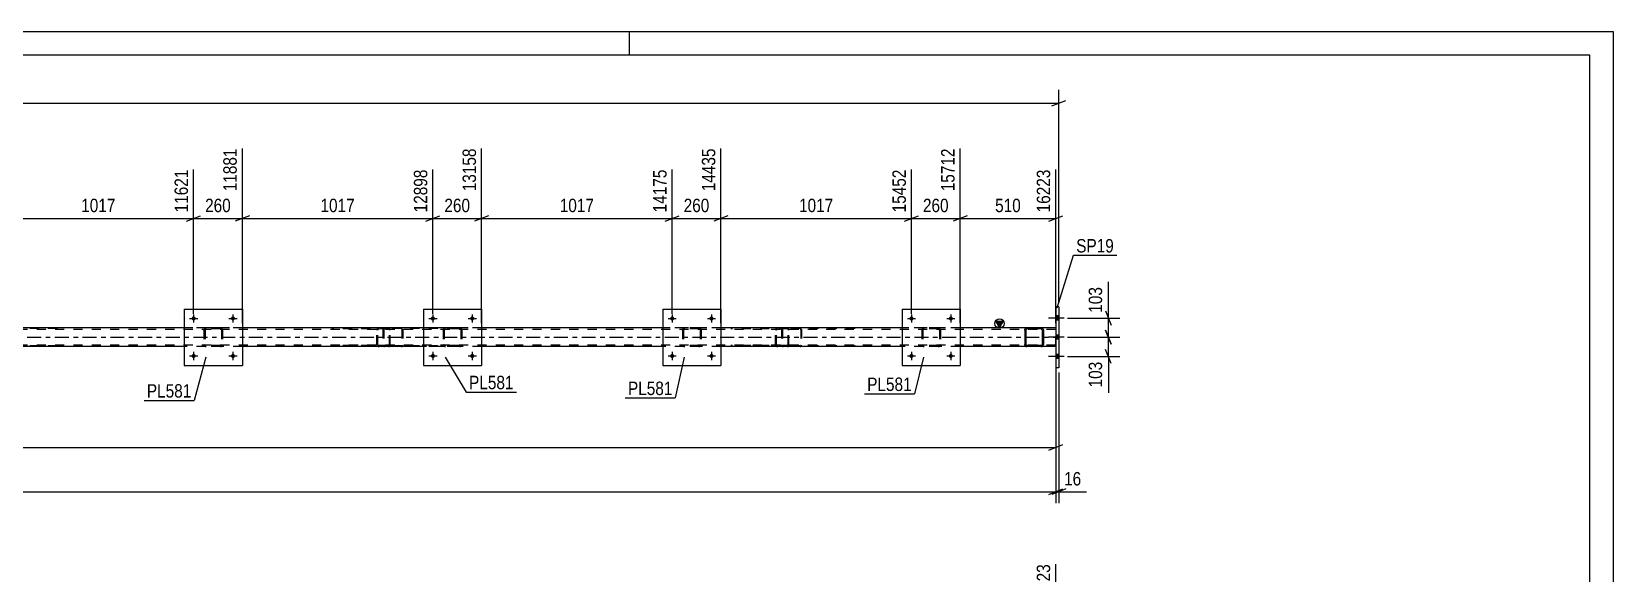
# Model space of a CAD drawing. Header units: millimetres. Extents: x -89 to 752, y -423 to 171.
# Drawn here: x 414.1 to 751.7, y 55.3 to 170.8 of the extents above; entities that cross this region are included whole.
import ezdxf

# ---------------------------------------------------------------- set-up
doc = ezdxf.new("R2010")
doc.units = ezdxf.units.MM
doc.linetypes.add('DXK_LINE_DOT2', pattern=[3.9198, 1.9599, -1.9599])
doc.linetypes.add('DXK_LINE_DOT3', pattern=[5.9187, 2.979, -0.9799, 0.9799, -0.9799])
doc.styles.add('Arial Narrow', font='ARIALN.TTF', dxfattribs={"height": 0.2})

# ---------------------------------------------------------------- blocks, each defined once
blk = doc.blocks.new('Unknown-814409316-1133')
at = {"color": 5, "linetype": 'Continuous'}
for p, q in [((751.73, 170.84), (-89.27, 170.84)), ((541.73, 165.84), (541.73, 170.84)), ((751.73, -423.16), (751.73, 170.84)), ((746.73, 165.84), (-84.27, 165.84)), ((746.73, -418.16), (746.73, 165.84))]:
    blk.add_line(p, q, dxfattribs=at)
blk = doc.blocks.new('Bolt-814409316-2446 - 2380')
at = {"linetype": 'Continuous'}
for points in [[(633.34, 109.32), (633.34, 110.2), (632.7, 110.2), (632.7, 109.32)], [(633.34, 109.32), (633.34, 110.2), (632.7, 110.2), (632.7, 109.32)], [(633.34, 109.32), (633.34, 110.2), (632.7, 110.2), (632.7, 109.32)], [(633.34, 105.22), (633.34, 106.1), (632.7, 106.1), (632.7, 105.22)], [(633.34, 105.22), (633.34, 106.1), (632.7, 106.1), (632.7, 105.22)], [(633.34, 101.12), (633.34, 102), (632.7, 102), (632.7, 101.12)], [(633.34, 101.12), (633.34, 102), (632.7, 102), (632.7, 101.12)], [(633.34, 101.12), (633.34, 102), (632.7, 102), (632.7, 101.12)]]:
    blk.add_hatch(color=1, dxfattribs=at).paths.add_polyline_path(points)
at = {"color": 1, "linetype": 'Continuous'}
for p, q in [((634.5, 109.76), (631.18, 109.76)), ((634.5, 109.76), (631.18, 109.76)), ((634.5, 109.76), (631.18, 109.76)), ((633.34, 110.2), (632.7, 110.2)), ((633.34, 110.2), (632.7, 110.2)), ((633.34, 110.2), (632.7, 110.2)), ((633.34, 109.32), (632.7, 109.32)), ((633.34, 109.32), (632.7, 109.32)), ((633.34, 109.32), (632.7, 109.32)), ((634.5, 105.66), (631.18, 105.66)), ((634.5, 105.66), (631.18, 105.66)), ((633.34, 106.1), (632.7, 106.1)), ((633.34, 106.1), (632.7, 106.1)), ((633.34, 105.22), (632.7, 105.22)), ((633.34, 105.22), (632.7, 105.22)), ((634.5, 101.56), (631.18, 101.56)), ((634.5, 101.56), (631.18, 101.56)), ((634.5, 101.56), (631.18, 101.56)), ((633.34, 102), (632.7, 102)), ((633.34, 102), (632.7, 102)), ((633.34, 102), (632.7, 102)), ((633.34, 101.12), (632.7, 101.12)), ((633.34, 101.12), (632.7, 101.12)), ((633.34, 101.12), (632.7, 101.12))]:
    blk.add_line(p, q, dxfattribs=at)
blk = doc.blocks.new('Bolt-814409316-2384 - 2380')
at = {"linetype": 'Continuous'}
for points in [[(602.33, 109.66, -1), (601.45, 109.66, -1)], [(610.73, 109.66, -1), (609.85, 109.66, -1)]]:
    blk.add_hatch(color=1, dxfattribs=at).paths.add_polyline_path(points)
at = {"color": 1, "linetype": 'Continuous'}
for p, q in [((601.01, 109.66), (602.77, 109.66)), ((601.89, 110.54), (601.89, 108.78)), ((609.41, 109.66), (611.17, 109.66)), ((610.29, 110.54), (610.29, 108.78))]:
    blk.add_line(p, q, dxfattribs=at)
blk = doc.blocks.new('Bolt-814409316-2385 - 2380')
at = {"linetype": 'Continuous'}
for points in [[(602.33, 101.66, -1), (601.45, 101.66, -1)], [(610.73, 101.66, -1), (609.85, 101.66, -1)]]:
    blk.add_hatch(color=1, dxfattribs=at).paths.add_polyline_path(points)
at = {"color": 1, "linetype": 'Continuous'}
for p, q in [((601.01, 101.66), (602.77, 101.66)), ((601.89, 102.54), (601.89, 100.78)), ((609.41, 101.66), (611.17, 101.66)), ((610.29, 102.54), (610.29, 100.78))]:
    blk.add_line(p, q, dxfattribs=at)
blk = doc.blocks.new('Bolt-814409316-2386 - 2380')
at = {"linetype": 'Continuous'}
for points in [[(551.25, 109.66, -1), (550.37, 109.66, -1)], [(559.65, 109.66, -1), (558.77, 109.66, -1)]]:
    blk.add_hatch(color=1, dxfattribs=at).paths.add_polyline_path(points)
at = {"color": 1, "linetype": 'Continuous'}
for p, q in [((549.93, 109.66), (551.69, 109.66)), ((550.81, 110.54), (550.81, 108.78)), ((558.33, 109.66), (560.09, 109.66)), ((559.21, 110.54), (559.21, 108.78))]:
    blk.add_line(p, q, dxfattribs=at)
blk = doc.blocks.new('Part-814409316-2518 - 2380')
at = {"color": 7, "linetype": 'DXK_LINE_DOT2'}
for p, q in [((574.21, 107.46), (574.18, 107.34)), ((574.18, 107.34), (574.18, 103.98)), ((574.35, 107.34), (574.36, 107.4)), ((574.35, 107.34), (574.35, 103.98)), ((574.36, 107.4), (574.4, 107.45)), ((574.52, 107.66), (574.39, 107.63)), ((574.4, 107.45), (574.43, 107.47)), ((574.43, 107.47), (574.45, 107.48)), ((574.45, 107.48), (574.52, 107.5)), ((589.85, 107.66), (574.52, 107.66)), ((589.85, 107.5), (574.52, 107.5)), ((578.23, 107.63), (578.1, 107.66)), ((578.1, 107.5), (578.16, 107.48)), ((578.16, 107.48), (578.22, 107.45)), ((578.22, 107.45), (578.25, 107.4)), ((578.25, 107.4), (578.27, 107.34)), ((578.27, 107.34), (578.27, 103.98)), ((578.44, 107.34), (578.41, 107.46)), ((578.44, 107.34), (578.44, 103.98)), ((574.18, 103.98), (574.21, 103.85)), ((574.36, 103.92), (574.35, 103.98)), ((574.4, 103.86), (574.36, 103.92)), ((574.39, 103.68), (574.52, 103.66)), ((574.45, 103.83), (574.4, 103.86)), ((574.52, 103.82), (574.45, 103.83)), ((589.85, 103.82), (574.52, 103.82)), ((589.85, 103.66), (574.52, 103.66)), ((578.1, 103.82), (578.16, 103.83)), ((578.1, 103.66), (578.23, 103.68)), ((578.16, 103.83), (578.19, 103.84)), ((578.19, 103.84), (578.22, 103.86)), ((578.25, 103.92), (578.22, 103.86)), ((578.27, 103.98), (578.25, 103.92)), ((578.41, 103.85), (578.44, 103.98))]:
    blk.add_line(p, q, dxfattribs=at)
for centre, start, end in [((574.51, 107.32), 110.7583, 155.68), ((578.11, 103.99), 290.7583, 335.68)]:
    blk.add_arc(centre, 0.331, start, end, dxfattribs=at)
blk = doc.blocks.new('Part-814409316-2473 - 2380')
at = {"color": 2, "linetype": 'Continuous'}
for p, q in [((497.73, 111.66), (497.73, 99.66)), ((497.73, 111.66), (510.13, 111.66)), ((510.13, 111.66), (510.13, 99.66)), ((497.73, 99.66), (510.13, 99.66))]:
    blk.add_line(p, q, dxfattribs=at)
blk = doc.blocks.new('Part-814409316-2479 - 2380')
at = {"color": 2, "linetype": 'Continuous'}
for p, q in [((446.65, 111.66), (446.65, 99.66)), ((446.65, 111.66), (459.05, 111.66)), ((459.05, 111.66), (459.05, 99.66)), ((446.65, 99.66), (459.05, 99.66))]:
    blk.add_line(p, q, dxfattribs=at)
blk = doc.blocks.new('Part-814409316-2555 - 2380')
at = {"color": 7, "linetype": 'DXK_LINE_DOT2'}
for p, q in [((489.07, 107.46), (489.05, 107.34)), ((489.05, 107.34), (489.05, 103.98)), ((489.22, 107.34), (489.23, 107.4)), ((489.22, 107.34), (489.22, 103.98)), ((489.23, 107.4), (489.27, 107.45)), ((489.39, 107.66), (489.26, 107.63)), ((489.27, 107.45), (489.3, 107.47)), ((489.3, 107.47), (489.32, 107.48)), ((489.32, 107.48), (489.39, 107.5)), ((504.71, 107.66), (489.39, 107.66)), ((504.71, 107.5), (489.39, 107.5)), ((493.09, 107.63), (492.96, 107.66)), ((492.96, 107.5), (493.03, 107.48)), ((493.03, 107.48), (493.08, 107.45)), ((493.08, 107.45), (493.12, 107.4)), ((493.12, 107.4), (493.13, 107.34)), ((493.13, 107.34), (493.13, 103.98)), ((493.3, 107.34), (493.28, 107.46)), ((493.3, 107.34), (493.3, 103.98)), ((489.05, 103.98), (489.07, 103.85)), ((489.23, 103.92), (489.22, 103.98)), ((489.27, 103.86), (489.23, 103.92)), ((489.26, 103.68), (489.39, 103.66)), ((489.32, 103.83), (489.27, 103.86)), ((489.39, 103.82), (489.32, 103.83)), ((504.71, 103.82), (489.39, 103.82)), ((504.71, 103.66), (489.39, 103.66)), ((492.96, 103.82), (493.03, 103.83)), ((492.96, 103.66), (493.09, 103.68)), ((493.03, 103.83), (493.05, 103.84)), ((493.05, 103.84), (493.08, 103.86)), ((493.12, 103.92), (493.08, 103.86)), ((493.13, 103.98), (493.12, 103.92)), ((493.28, 103.85), (493.3, 103.98))]:
    blk.add_line(p, q, dxfattribs=at)
for centre, start, end in [((489.37, 107.32), 110.7583, 155.68), ((492.97, 103.99), 290.7583, 335.68)]:
    blk.add_arc(centre, 0.331, start, end, dxfattribs=at)
blk = doc.blocks.new('Bolt-814409316-2434 - 2380')
at = {"linetype": 'Continuous'}
for points in [[(500.17, 109.66, -1), (499.29, 109.66, -1)], [(508.57, 109.66, -1), (507.69, 109.66, -1)]]:
    blk.add_hatch(color=1, dxfattribs=at).paths.add_polyline_path(points)
at = {"color": 1, "linetype": 'Continuous'}
for p, q in [((498.85, 109.66), (500.61, 109.66)), ((499.73, 110.54), (499.73, 108.78)), ((507.25, 109.66), (509.01, 109.66)), ((508.13, 110.54), (508.13, 108.78))]:
    blk.add_line(p, q, dxfattribs=at)
blk = doc.blocks.new('Bolt-814409316-2435 - 2380')
at = {"linetype": 'Continuous'}
for points in [[(500.17, 101.66, -1), (499.29, 101.66, -1)], [(508.57, 101.66, -1), (507.69, 101.66, -1)]]:
    blk.add_hatch(color=1, dxfattribs=at).paths.add_polyline_path(points)
at = {"color": 1, "linetype": 'Continuous'}
for p, q in [((498.85, 101.66), (500.61, 101.66)), ((499.73, 102.54), (499.73, 100.78)), ((507.25, 101.66), (509.01, 101.66)), ((508.13, 102.54), (508.13, 100.78))]:
    blk.add_line(p, q, dxfattribs=at)
blk = doc.blocks.new('Bolt-814409316-2436 - 2380')
at = {"linetype": 'Continuous'}
for points in [[(449.09, 109.66, -1), (448.21, 109.66, -1)], [(457.49, 109.66, -1), (456.61, 109.66, -1)]]:
    blk.add_hatch(color=1, dxfattribs=at).paths.add_polyline_path(points)
at = {"color": 1, "linetype": 'Continuous'}
for p, q in [((447.77, 109.66), (449.53, 109.66)), ((448.65, 110.54), (448.65, 108.78)), ((456.17, 109.66), (457.93, 109.66)), ((457.05, 110.54), (457.05, 108.78))]:
    blk.add_line(p, q, dxfattribs=at)
blk = doc.blocks.new('Bolt-814409316-2437 - 2380')
at = {"linetype": 'Continuous'}
for points in [[(449.09, 101.66, -1), (448.21, 101.66, -1)], [(457.49, 101.66, -1), (456.61, 101.66, -1)]]:
    blk.add_hatch(color=1, dxfattribs=at).paths.add_polyline_path(points)
at = {"color": 1, "linetype": 'Continuous'}
for p, q in [((447.77, 101.66), (449.53, 101.66)), ((448.65, 102.54), (448.65, 100.78)), ((456.17, 101.66), (457.93, 101.66)), ((457.05, 102.54), (457.05, 100.78))]:
    blk.add_line(p, q, dxfattribs=at)
blk = doc.blocks.new('Part-814409316-2461 - 2380')
at = {"color": 2, "linetype": 'Continuous'}
for p, q in [((548.81, 111.66), (548.81, 99.66)), ((548.81, 111.66), (561.21, 111.66)), ((561.21, 111.66), (561.21, 99.66)), ((548.81, 99.66), (561.21, 99.66))]:
    blk.add_line(p, q, dxfattribs=at)
blk = doc.blocks.new('Part-814409316-2468 - 2380')
at = {"color": 7, "linetype": 'DXK_LINE_DOT2'}
for p, q in [((553.01, 107.18), (553.04, 107.36)), ((553.04, 107.36), (553.01, 107.18)), ((553.01, 107.18), (553.01, 104.14)), ((553.25, 107.18), (553.26, 107.27)), ((553.25, 107.18), (553.25, 104.14)), ((553.26, 107.27), (553.32, 107.35)), ((553.3, 107.62), (553.49, 107.66)), ((553.49, 107.66), (553.3, 107.62)), ((553.32, 107.35), (553.39, 107.4)), ((553.39, 107.4), (553.49, 107.42)), ((556.53, 107.66), (553.49, 107.66)), ((556.53, 107.42), (553.49, 107.42)), ((556.53, 107.66), (556.71, 107.62)), ((556.71, 107.62), (556.53, 107.66)), ((556.53, 107.42), (556.62, 107.4)), ((556.62, 107.4), (556.7, 107.35)), ((556.7, 107.35), (556.75, 107.27)), ((556.75, 107.27), (556.77, 107.18)), ((556.77, 107.18), (556.77, 104.14)), ((556.97, 107.36), (557.01, 107.18)), ((557.01, 107.18), (556.97, 107.36)), ((557.01, 107.18), (557.01, 104.14)), ((553.04, 103.95), (553.01, 104.14)), ((553.01, 104.14), (553.04, 103.95)), ((553.26, 104.05), (553.25, 104.14)), ((553.32, 103.97), (553.26, 104.05)), ((553.49, 103.66), (553.3, 103.69)), ((553.3, 103.69), (553.49, 103.66)), ((553.39, 103.92), (553.32, 103.97)), ((553.49, 103.9), (553.39, 103.92)), ((556.53, 103.9), (553.49, 103.9)), ((556.53, 103.66), (553.49, 103.66)), ((556.62, 103.92), (556.53, 103.9)), ((556.71, 103.69), (556.53, 103.66)), ((556.53, 103.66), (556.71, 103.69)), ((556.7, 103.97), (556.62, 103.92)), ((556.75, 104.05), (556.7, 103.97)), ((556.77, 104.14), (556.75, 104.05)), ((557.01, 104.14), (556.97, 103.95)), ((556.97, 103.95), (557.01, 104.14))]:
    blk.add_line(p, q, dxfattribs=at)
at = {"color": 7, "linetype": 'DXK_LINE_DOT3'}
blk.add_line((555.01, 105.66), (555.01, 105.66), dxfattribs=at)
at = {"color": 7, "linetype": 'DXK_LINE_DOT2'}
for centre, start, end in [((553.49, 107.18), 112.5, 157.5), ((553.49, 107.18), 112.5, 157.5), ((556.53, 107.18), 22.5, 67.5), ((556.53, 107.18), 22.5, 67.5), ((553.49, 104.14), 202.5, 247.5), ((553.49, 104.14), 202.5, 247.5), ((556.53, 104.14), 292.5, 337.5), ((556.53, 104.14), 292.5, 337.5)]:
    blk.add_arc(centre, 0.48, start, end, dxfattribs=at)
blk = doc.blocks.new('Part-814409316-2474 - 2380')
at = {"color": 7, "linetype": 'DXK_LINE_DOT2'}
for p, q in [((501.93, 107.18), (501.96, 107.36)), ((501.96, 107.36), (501.93, 107.18)), ((501.93, 107.18), (501.93, 104.14)), ((502.17, 107.18), (502.18, 107.27)), ((502.17, 107.18), (502.17, 104.14)), ((502.18, 107.27), (502.24, 107.35)), ((502.22, 107.62), (502.41, 107.66)), ((502.41, 107.66), (502.22, 107.62)), ((502.24, 107.35), (502.31, 107.4)), ((502.31, 107.4), (502.41, 107.42)), ((505.45, 107.66), (502.41, 107.66)), ((505.45, 107.42), (502.41, 107.42)), ((505.45, 107.66), (505.63, 107.62)), ((505.63, 107.62), (505.45, 107.66)), ((505.45, 107.42), (505.54, 107.4)), ((505.54, 107.4), (505.62, 107.35)), ((505.62, 107.35), (505.67, 107.27)), ((505.67, 107.27), (505.69, 107.18)), ((505.69, 107.18), (505.69, 104.14)), ((505.89, 107.36), (505.93, 107.18)), ((505.93, 107.18), (505.89, 107.36)), ((505.93, 107.18), (505.93, 104.14)), ((501.96, 103.95), (501.93, 104.14)), ((501.93, 104.14), (501.96, 103.95)), ((502.18, 104.05), (502.17, 104.14)), ((502.24, 103.97), (502.18, 104.05)), ((502.41, 103.66), (502.22, 103.69)), ((502.22, 103.69), (502.41, 103.66)), ((502.31, 103.92), (502.24, 103.97)), ((502.41, 103.9), (502.31, 103.92)), ((505.45, 103.9), (502.41, 103.9)), ((505.45, 103.66), (502.41, 103.66)), ((505.54, 103.92), (505.45, 103.9)), ((505.63, 103.69), (505.45, 103.66)), ((505.45, 103.66), (505.63, 103.69)), ((505.62, 103.97), (505.54, 103.92)), ((505.67, 104.05), (505.62, 103.97)), ((505.69, 104.14), (505.67, 104.05)), ((505.93, 104.14), (505.89, 103.95)), ((505.89, 103.95), (505.93, 104.14))]:
    blk.add_line(p, q, dxfattribs=at)
at = {"color": 7, "linetype": 'DXK_LINE_DOT3'}
blk.add_line((503.93, 105.66), (503.93, 105.66), dxfattribs=at)
at = {"color": 7, "linetype": 'DXK_LINE_DOT2'}
for centre, start, end in [((502.41, 107.18), 112.5, 157.5), ((502.41, 107.18), 112.5, 157.5), ((505.45, 107.18), 22.5, 67.5), ((505.45, 107.18), 22.5, 67.5), ((502.41, 104.14), 202.5, 247.5), ((502.41, 104.14), 202.5, 247.5), ((505.45, 104.14), 292.5, 337.5), ((505.45, 104.14), 292.5, 337.5)]:
    blk.add_arc(centre, 0.48, start, end, dxfattribs=at)
blk = doc.blocks.new('Part-814409316-2480 - 2380')
at = {"color": 7, "linetype": 'DXK_LINE_DOT2'}
for p, q in [((450.85, 107.18), (450.88, 107.36)), ((450.88, 107.36), (450.85, 107.18)), ((450.85, 107.18), (450.85, 104.14)), ((451.09, 107.18), (451.1, 107.27)), ((451.09, 107.18), (451.09, 104.14)), ((451.1, 107.27), (451.16, 107.35)), ((451.14, 107.62), (451.33, 107.66)), ((451.33, 107.66), (451.14, 107.62)), ((451.16, 107.35), (451.23, 107.4)), ((451.23, 107.4), (451.33, 107.42)), ((454.37, 107.66), (451.33, 107.66)), ((454.37, 107.42), (451.33, 107.42)), ((454.37, 107.66), (454.55, 107.62)), ((454.55, 107.62), (454.37, 107.66)), ((454.37, 107.42), (454.46, 107.4)), ((454.46, 107.4), (454.53, 107.35)), ((454.53, 107.35), (454.59, 107.27)), ((454.59, 107.27), (454.61, 107.18)), ((454.61, 107.18), (454.61, 104.14)), ((454.81, 107.36), (454.85, 107.18)), ((454.85, 107.18), (454.81, 107.36)), ((454.85, 107.18), (454.85, 104.14)), ((450.88, 103.95), (450.85, 104.14)), ((450.85, 104.14), (450.88, 103.95)), ((451.1, 104.05), (451.09, 104.14)), ((451.16, 103.97), (451.1, 104.05)), ((451.33, 103.66), (451.14, 103.69)), ((451.14, 103.69), (451.33, 103.66)), ((451.23, 103.92), (451.16, 103.97)), ((451.33, 103.9), (451.23, 103.92)), ((454.37, 103.9), (451.33, 103.9)), ((454.37, 103.66), (451.33, 103.66)), ((454.46, 103.92), (454.37, 103.9)), ((454.55, 103.69), (454.37, 103.66)), ((454.37, 103.66), (454.55, 103.69)), ((454.53, 103.97), (454.46, 103.92)), ((454.59, 104.05), (454.53, 103.97)), ((454.61, 104.14), (454.59, 104.05)), ((454.85, 104.14), (454.81, 103.95)), ((454.81, 103.95), (454.85, 104.14))]:
    blk.add_line(p, q, dxfattribs=at)
at = {"color": 7, "linetype": 'DXK_LINE_DOT3'}
blk.add_line((452.85, 105.66), (452.85, 105.66), dxfattribs=at)
at = {"color": 7, "linetype": 'DXK_LINE_DOT2'}
for centre, start, end in [((451.33, 107.18), 112.5, 157.5), ((451.33, 107.18), 112.5, 157.5), ((454.37, 107.18), 22.5, 67.5), ((454.37, 107.18), 22.5, 67.5), ((451.33, 104.14), 202.5, 247.5), ((451.33, 104.14), 202.5, 247.5), ((454.37, 104.14), 292.5, 337.5), ((454.37, 104.14), 292.5, 337.5)]:
    blk.add_arc(centre, 0.48, start, end, dxfattribs=at)
blk = doc.blocks.new('Part-814409316-2545 - 2380')
at = {"linetype": 'Continuous'}
blk.add_hatch(color=2, dxfattribs=at).paths.add_polyline_path([(620.7, 107.66), (619.9, 109.06), (621.5, 109.06)])
at = {"color": 2, "linetype": 'Continuous'}
for p, q in [((620.7, 107.66), (619.9, 109.06)), ((619.9, 109.06), (621.5, 109.06)), ((621.5, 109.06), (620.7, 107.66)), ((446.65, 107.66), (407.96, 107.66)), ((497.73, 107.66), (459.05, 107.66)), ((548.81, 107.66), (510.13, 107.66)), ((599.89, 107.66), (561.21, 107.66)), ((626.54, 107.66), (612.29, 107.66)), ((632.7, 107.66), (629.58, 107.66)), ((446.65, 103.66), (407.96, 103.66)), ((497.73, 103.66), (459.05, 103.66)), ((548.81, 103.66), (510.13, 103.66)), ((599.89, 103.66), (561.21, 103.66)), ((626.54, 103.66), (612.29, 103.66)), ((632.7, 103.66), (629.58, 103.66))]:
    blk.add_line(p, q, dxfattribs=at)
at = {"color": 7, "linetype": 'DXK_LINE_DOT2'}
for p, q in [((632.7, 107.34), (28.4, 107.34)), ((632.7, 107.66), (58.45, 107.66)), ((459.05, 107.66), (446.65, 107.66)), ((510.13, 107.66), (497.73, 107.66)), ((561.21, 107.66), (548.81, 107.66)), ((612.29, 107.66), (599.89, 107.66)), ((629.58, 107.66), (626.54, 107.66)), ((632.7, 103.66), (632.7, 107.66)), ((632.7, 103.98), (28.4, 103.98)), ((459.05, 103.66), (446.65, 103.66)), ((510.13, 103.66), (497.73, 103.66)), ((561.21, 103.66), (548.81, 103.66)), ((612.29, 103.66), (599.89, 103.66)), ((629.58, 103.66), (626.54, 103.66))]:
    blk.add_line(p, q, dxfattribs=at)
at = {"color": 7, "linetype": 'DXK_LINE_DOT3'}
blk.add_line((28.4, 105.66), (632.7, 105.66), dxfattribs=at)
at = {"color": 2, "linetype": 'Continuous'}
blk.add_circle((620.7, 108.56), 1, dxfattribs=at)
blk = doc.blocks.new('Bolt-814409316-2481 - 2380')
at = {"linetype": 'Continuous'}
for points in [[(551.25, 101.66, -1), (550.37, 101.66, -1)], [(559.65, 101.66, -1), (558.77, 101.66, -1)]]:
    blk.add_hatch(color=1, dxfattribs=at).paths.add_polyline_path(points)
at = {"color": 1, "linetype": 'Continuous'}
for p, q in [((549.93, 101.66), (551.69, 101.66)), ((550.81, 102.54), (550.81, 100.78)), ((558.33, 101.66), (560.09, 101.66)), ((559.21, 102.54), (559.21, 100.78))]:
    blk.add_line(p, q, dxfattribs=at)
blk = doc.blocks.new('Part-814409316-2488 - 2380')
at = {"color": 7, "linetype": 'DXK_LINE_DOT2'}
for p, q in [((604.09, 107.18), (604.12, 107.36)), ((604.12, 107.36), (604.09, 107.18)), ((604.09, 107.18), (604.09, 104.14)), ((604.33, 107.18), (604.35, 107.27)), ((604.33, 107.18), (604.33, 104.14)), ((604.35, 107.27), (604.4, 107.35)), ((604.38, 107.62), (604.57, 107.66)), ((604.57, 107.66), (604.38, 107.62)), ((604.4, 107.35), (604.47, 107.4)), ((604.47, 107.4), (604.57, 107.42)), ((607.61, 107.66), (604.57, 107.66)), ((607.61, 107.42), (604.57, 107.42)), ((607.61, 107.66), (607.79, 107.62)), ((607.79, 107.62), (607.61, 107.66)), ((607.61, 107.42), (607.7, 107.4)), ((607.7, 107.4), (607.78, 107.35)), ((607.78, 107.35), (607.83, 107.27)), ((607.83, 107.27), (607.85, 107.18)), ((607.85, 107.18), (607.85, 104.14)), ((608.05, 107.36), (608.09, 107.18)), ((608.09, 107.18), (608.05, 107.36)), ((608.09, 107.18), (608.09, 104.14)), ((604.12, 103.95), (604.09, 104.14)), ((604.09, 104.14), (604.12, 103.95)), ((604.35, 104.05), (604.33, 104.14)), ((604.4, 103.97), (604.35, 104.05)), ((604.57, 103.66), (604.38, 103.69)), ((604.38, 103.69), (604.57, 103.66)), ((604.47, 103.92), (604.4, 103.97)), ((604.57, 103.9), (604.47, 103.92)), ((607.61, 103.9), (604.57, 103.9)), ((607.61, 103.66), (604.57, 103.66)), ((607.7, 103.92), (607.61, 103.9)), ((607.79, 103.69), (607.61, 103.66)), ((607.61, 103.66), (607.79, 103.69)), ((607.78, 103.97), (607.7, 103.92)), ((607.83, 104.05), (607.78, 103.97)), ((607.85, 104.14), (607.83, 104.05)), ((608.09, 104.14), (608.05, 103.95)), ((608.05, 103.95), (608.09, 104.14))]:
    blk.add_line(p, q, dxfattribs=at)
for centre, start, end in [((604.57, 107.18), 112.5, 157.5), ((604.57, 107.18), 112.5, 157.5), ((607.61, 107.18), 22.5, 67.5), ((607.61, 107.18), 22.5, 67.5), ((604.57, 104.14), 202.5, 247.5), ((604.57, 104.14), 202.5, 247.5), ((607.61, 104.14), 292.5, 337.5), ((607.61, 104.14), 292.5, 337.5)]:
    blk.add_arc(centre, 0.48, start, end, dxfattribs=at)
blk = doc.blocks.new('Part-814409316-2493 - 2380')
at = {"color": 2, "linetype": 'Continuous'}
for p, q in [((599.89, 111.66), (599.89, 99.66)), ((599.89, 111.66), (612.29, 111.66)), ((612.29, 111.66), (612.29, 99.66)), ((599.89, 99.66), (612.29, 99.66))]:
    blk.add_line(p, q, dxfattribs=at)
blk = doc.blocks.new('Part-814409316-2494 - 2380')
at = {"color": 2, "linetype": 'Continuous'}
for p, q in [((626.1, 107.36), (626.06, 107.18)), ((626.06, 107.18), (626.06, 104.14)), ((626.3, 107.18), (626.32, 107.27)), ((626.3, 107.18), (626.3, 104.14)), ((626.32, 107.27), (626.37, 107.35)), ((626.54, 107.66), (626.36, 107.62)), ((626.37, 107.35), (626.45, 107.4)), ((626.45, 107.4), (626.54, 107.42)), ((629.58, 107.66), (626.54, 107.66)), ((629.58, 107.42), (626.54, 107.42)), ((629.77, 107.62), (629.58, 107.66)), ((629.58, 107.42), (629.68, 107.4)), ((629.68, 107.4), (629.75, 107.35)), ((629.75, 107.35), (629.81, 107.27)), ((629.81, 107.27), (629.82, 107.18)), ((629.82, 107.18), (629.82, 104.14)), ((630.06, 107.18), (630.03, 107.36)), ((630.06, 107.18), (630.06, 104.14)), ((626.06, 104.14), (626.1, 103.95)), ((626.32, 104.05), (626.3, 104.14)), ((626.37, 103.97), (626.32, 104.05)), ((626.36, 103.69), (626.54, 103.66)), ((626.45, 103.92), (626.37, 103.97)), ((626.54, 103.9), (626.45, 103.92)), ((629.58, 103.9), (626.54, 103.9)), ((629.58, 103.66), (626.54, 103.66)), ((629.68, 103.92), (629.58, 103.9)), ((629.58, 103.66), (629.77, 103.69)), ((629.75, 103.97), (629.68, 103.92)), ((629.81, 104.05), (629.75, 103.97)), ((629.82, 104.14), (629.81, 104.05)), ((630.03, 103.95), (630.06, 104.14))]:
    blk.add_line(p, q, dxfattribs=at)
at = {"color": 7, "linetype": 'DXK_LINE_DOT2'}
for p, q in [((626.06, 107.18), (626.1, 107.36)), ((626.36, 107.62), (626.54, 107.66)), ((629.58, 107.66), (629.77, 107.62)), ((630.03, 107.36), (630.06, 107.18)), ((626.1, 103.95), (626.06, 104.14)), ((626.54, 103.66), (626.36, 103.69)), ((629.77, 103.69), (629.58, 103.66)), ((630.06, 104.14), (630.03, 103.95))]:
    blk.add_line(p, q, dxfattribs=at)
at = {"color": 7, "linetype": 'DXK_LINE_DOT3'}
blk.add_line((628.06, 105.66), (628.06, 105.66), dxfattribs=at)
at = {"color": 2, "linetype": 'Continuous'}
for centre, start, end in [((626.54, 107.18), 112.5, 157.5), ((629.58, 107.18), 22.5, 67.5), ((626.54, 104.14), 202.5, 247.5), ((629.58, 104.14), 292.5, 337.5)]:
    blk.add_arc(centre, 0.48, start, end, dxfattribs=at)
at = {"color": 7, "linetype": 'DXK_LINE_DOT2'}
for centre, start, end in [((626.54, 107.18), 112.5, 157.5), ((629.58, 107.18), 22.5, 67.5), ((626.54, 104.14), 202.5, 247.5), ((629.58, 104.14), 292.5, 337.5)]:
    blk.add_arc(centre, 0.48, start, end, dxfattribs=at)
blk = doc.blocks.new('Part-814409316-2583 - 2380')
at = {"color": 2, "linetype": 'Continuous'}
for p, q in [((633.34, 112.16), (632.7, 112.16)), ((632.7, 112.16), (632.7, 99.16)), ((633.34, 112.16), (633.34, 99.16)), ((633.34, 99.16), (632.7, 99.16))]:
    blk.add_line(p, q, dxfattribs=at)
blk = doc.blocks.new('Part-814409316-2586 - 2380')
at = {"color": 7, "linetype": 'DXK_LINE_DOT2'}
for p, q in [((575.46, 107.66), (563.3, 107.66)), ((575.46, 107.42), (563.3, 107.42)), ((572.89, 107.31), (572.86, 107.18)), ((572.86, 104.14), (572.86, 107.18)), ((572.9, 107.36), (572.89, 107.31)), ((573.11, 107.18), (573.13, 107.27)), ((573.11, 104.14), (573.11, 107.18)), ((573.13, 107.27), (573.19, 107.35)), ((573.36, 107.66), (573.17, 107.62)), ((573.19, 107.35), (573.27, 107.4)), ((573.27, 107.4), (573.36, 107.42)), ((574.18, 107.66), (574.18, 107.42)), ((575.56, 107.62), (575.46, 107.66)), ((575.46, 107.42), (575.51, 107.4)), ((575.51, 107.4), (575.55, 107.35)), ((575.55, 107.35), (575.58, 107.27)), ((575.65, 107.52), (575.56, 107.62)), ((575.58, 107.27), (575.59, 107.18)), ((575.59, 104.14), (575.59, 107.18)), ((575.71, 107.36), (575.65, 107.52)), ((575.73, 107.18), (575.71, 107.36)), ((575.73, 104.14), (575.73, 107.18)), ((575.46, 103.9), (563.3, 103.9)), ((575.46, 103.66), (563.3, 103.66)), ((572.86, 104.14), (572.88, 104.05)), ((572.88, 104.05), (572.9, 103.95)), ((573.13, 104.05), (573.11, 104.14)), ((573.19, 103.97), (573.13, 104.05)), ((573.17, 103.69), (573.36, 103.66)), ((573.27, 103.92), (573.19, 103.97)), ((573.36, 103.9), (573.27, 103.92)), ((574.18, 103.66), (574.18, 103.9)), ((575.51, 103.92), (575.46, 103.9)), ((575.46, 103.66), (575.56, 103.69)), ((575.55, 103.97), (575.51, 103.92)), ((575.58, 104.05), (575.55, 103.97)), ((575.56, 103.69), (575.65, 103.8)), ((575.59, 104.14), (575.58, 104.05)), ((575.65, 103.8), (575.66, 103.83)), ((575.66, 103.83), (575.71, 103.95)), ((575.71, 103.95), (575.73, 104.14))]:
    blk.add_line(p, q, dxfattribs=at)
blk.add_arc((573.35, 107.16), 0.492, 111.1941, 156.1506, dxfattribs=at)
blk = doc.blocks.new('Part-814409316-2587 - 2380')
at = {"color": 7, "linetype": 'DXK_LINE_DOT2'}
for p, q in [((490.32, 107.66), (478.17, 107.66)), ((490.32, 107.42), (478.17, 107.42)), ((487.76, 107.31), (487.73, 107.18)), ((487.73, 104.14), (487.73, 107.18)), ((487.77, 107.36), (487.76, 107.31)), ((487.98, 107.18), (488, 107.27)), ((487.98, 104.14), (487.98, 107.18)), ((488, 107.27), (488.05, 107.35)), ((488.23, 107.66), (488.04, 107.62)), ((488.05, 107.35), (488.13, 107.4)), ((488.13, 107.4), (488.23, 107.42)), ((489.05, 107.66), (489.05, 107.42)), ((490.43, 107.62), (490.32, 107.66)), ((490.32, 107.42), (490.37, 107.4)), ((490.37, 107.4), (490.42, 107.35)), ((490.42, 107.35), (490.45, 107.27)), ((490.51, 107.52), (490.43, 107.62)), ((490.45, 107.27), (490.46, 107.18)), ((490.46, 104.14), (490.46, 107.18)), ((490.57, 107.36), (490.51, 107.52)), ((490.59, 107.18), (490.57, 107.36)), ((490.59, 104.14), (490.59, 107.18)), ((490.32, 103.9), (478.17, 103.9)), ((490.32, 103.66), (478.17, 103.66)), ((487.73, 104.14), (487.75, 104.05)), ((487.75, 104.05), (487.77, 103.95)), ((488, 104.05), (487.98, 104.14)), ((488.05, 103.97), (488, 104.05)), ((488.04, 103.69), (488.23, 103.66)), ((488.13, 103.92), (488.05, 103.97)), ((488.23, 103.9), (488.13, 103.92)), ((489.05, 103.66), (489.05, 103.9)), ((490.37, 103.92), (490.32, 103.9)), ((490.32, 103.66), (490.43, 103.69)), ((490.42, 103.97), (490.37, 103.92)), ((490.45, 104.05), (490.42, 103.97)), ((490.43, 103.69), (490.51, 103.8)), ((490.46, 104.14), (490.45, 104.05)), ((490.51, 103.8), (490.57, 103.95)), ((490.57, 103.95), (490.59, 104.14))]:
    blk.add_line(p, q, dxfattribs=at)
blk.add_arc((488.22, 107.16), 0.492, 111.1941, 156.1506, dxfattribs=at)
blk = doc.blocks.new('Part-814409316-2617 - 2380')
at = {"color": 7, "linetype": 'DXK_LINE_DOT2'}
for p, q in [((403.94, 107.46), (403.91, 107.34)), ((403.91, 103.98), (403.91, 107.34)), ((404.08, 107.34), (404.09, 107.4)), ((404.08, 103.98), (404.08, 107.34)), ((404.09, 107.4), (404.13, 107.45)), ((404.25, 107.66), (404.12, 107.63)), ((404.13, 107.45), (404.19, 107.48)), ((404.19, 107.48), (404.25, 107.5)), ((419.58, 107.66), (404.25, 107.66)), ((419.58, 107.5), (404.25, 107.5)), ((407.96, 107.63), (407.83, 107.66)), ((407.83, 107.5), (407.89, 107.48)), ((407.89, 107.48), (407.95, 107.45)), ((407.95, 107.45), (407.98, 107.4)), ((407.98, 107.4), (408, 107.34)), ((408, 107.34), (408, 103.98)), ((408.17, 107.34), (408.14, 107.46)), ((408.17, 107.34), (408.17, 103.98)), ((403.91, 103.98), (403.94, 103.85)), ((404.09, 103.92), (404.08, 103.98)), ((404.13, 103.86), (404.09, 103.92)), ((404.12, 103.68), (404.25, 103.66)), ((404.19, 103.83), (404.13, 103.86)), ((404.25, 103.82), (404.19, 103.83)), ((419.58, 103.82), (404.25, 103.82)), ((419.58, 103.66), (404.25, 103.66)), ((407.89, 103.83), (407.83, 103.82)), ((407.83, 103.66), (407.96, 103.68)), ((407.95, 103.86), (407.89, 103.83)), ((407.98, 103.92), (407.95, 103.86)), ((408, 103.98), (407.98, 103.92)), ((408.14, 103.85), (408.17, 103.98))]:
    blk.add_line(p, q, dxfattribs=at)
for centre, start, end in [((404.24, 107.32), 110.7583, 155.68), ((404.24, 103.99), 204.32, 249.2417), ((407.84, 103.99), 290.7583, 335.68)]:
    blk.add_arc(centre, 0.331, start, end, dxfattribs=at)
blk = doc.blocks.new('StraightDimension-814409316-3321 - 2380')
at = {"color": 7, "linetype": 'Continuous'}
for p, q in [((3.17, 155.59), (633.34, 155.59)), ((631.84, 154.99), (634.84, 156.19)), ((633.34, 113.16), (633.34, 158.44))]:
    blk.add_line(p, q, dxfattribs=at)
blk = doc.blocks.new('StraightDimension-814409316-11258 - 2380')
at = {"color": 7, "linetype": 'Continuous'}
for p, q in [((459.05, 108.66), (459.05, 145.93)), ((448.65, 110.66), (448.65, 141.43)), ((447.15, 130.39), (450.15, 131.59)), ((448.65, 130.99), (459.05, 130.99)), ((460.55, 131.59), (457.55, 130.39))]:
    blk.add_line(p, q, dxfattribs=at)
at = {"color": 0}
blk.add_wipeout([(457.19, 131.74), (457.19, 135.94), (450.5, 135.94), (450.5, 131.74)], dxfattribs=at)
at = {"color": 0, "linetype": 'Continuous'}
blk.add_wipeout([(458.45, 146.53), (454.25, 146.53), (454.25, 136.19), (458.45, 136.19)], dxfattribs=at)
at = {"color": 3, "linetype": 'Continuous', "style": 'Arial Narrow'}
blk.add_text('11881', height=2.863, rotation=90.0002, dxfattribs=at).set_placement((457.85, 136.79))
at = {"color": 3, "style": 'Arial Narrow'}
blk.add_text('260', height=2.863, dxfattribs=at).set_placement((451.1, 132.34))
blk = doc.blocks.new('StraightDimension-814409316-3168 - 2380')
at = {"color": 7, "linetype": 'Continuous'}
for p, q in [((635.18, 105.66), (646.34, 105.66)), ((643.34, 107.16), (644.54, 104.16)), ((643.94, 101.56), (643.94, 105.66)), ((635.18, 101.56), (646.34, 101.56)), ((644.54, 100.06), (643.34, 103.06))]:
    blk.add_line(p, q, dxfattribs=at)
at = {"color": 0}
blk.add_wipeout([(643.19, 101.03), (638.99, 101.03), (638.99, 94.35), (643.19, 94.35)], dxfattribs=at)
at = {"color": 7, "linetype": 'Continuous'}
blk.add_line((643.94, 101.56), (643.94, 93.82), dxfattribs=at)
blk.add_line((643.94, 101.56), (643.94, 93.82), dxfattribs=at)
at = {"color": 3, "style": 'Arial Narrow'}
blk.add_text('103', height=2.863, rotation=90.0002, dxfattribs=at).set_placement((642.59, 94.95))
blk = doc.blocks.new('StraightDimension-814409316-11251 - 2380')
at = {"color": 7, "linetype": 'Continuous'}
for p, q in [((612.29, 108.66), (612.29, 145.93)), ((632.7, 108.66), (632.7, 141.43)), ((613.79, 131.59), (610.79, 130.39)), ((612.29, 130.99), (632.7, 130.99)), ((631.2, 130.39), (634.2, 131.59))]:
    blk.add_line(p, q, dxfattribs=at)
at = {"color": 0, "linetype": 'Continuous'}
blk.add_wipeout([(632.1, 142.03), (627.9, 142.03), (627.9, 131.69), (632.1, 131.69)], dxfattribs=at)
at = {"color": 0}
blk.add_wipeout([(625.84, 131.74), (625.84, 135.94), (619.15, 135.94), (619.15, 131.74)], dxfattribs=at)
at = {"color": 3, "linetype": 'Continuous', "style": 'Arial Narrow'}
blk.add_text('16223', height=2.863, rotation=90.0002, dxfattribs=at).set_placement((631.5, 132.29))
at = {"color": 3, "style": 'Arial Narrow'}
blk.add_text('510', height=2.863, dxfattribs=at).set_placement((619.75, 132.34))
blk = doc.blocks.new('StraightDimension-814409316-11904 - 2380')
at = {"color": 7, "linetype": 'Continuous'}
for p, q in [((632.7, 98.16), (632.7, 70.29)), ((3.17, 72.69), (632.7, 72.69)), ((631.2, 72.09), (634.2, 73.29))]:
    blk.add_line(p, q, dxfattribs=at)
blk = doc.blocks.new('StraightDimension-814409316-3181 - 2380')
at = {"color": 7, "linetype": 'Continuous'}
for p, q in [((635.18, 109.76), (646.34, 109.76)), ((643.34, 111.26), (644.54, 108.26)), ((643.94, 105.66), (643.94, 109.76)), ((635.18, 105.66), (646.34, 105.66)), ((644.54, 104.16), (643.34, 107.16))]:
    blk.add_line(p, q, dxfattribs=at)
at = {"color": 0}
blk.add_wipeout([(643.19, 116.97), (638.99, 116.97), (638.99, 110.28), (643.19, 110.28)], dxfattribs=at)
at = {"color": 7, "linetype": 'Continuous'}
blk.add_line((643.94, 109.76), (643.94, 117.49), dxfattribs=at)
blk.add_line((643.94, 109.76), (643.94, 117.49), dxfattribs=at)
at = {"color": 3, "style": 'Arial Narrow'}
blk.add_text('103', height=2.863, rotation=90.0002, dxfattribs=at).set_placement((642.59, 110.88))
blk = doc.blocks.new('StraightDimension-814409316-3344 - 2380')
at = {"color": 7, "linetype": 'Continuous'}
for p, q in [((632.7, 102.66), (632.7, 79.76)), ((67.36, 82.16), (632.7, 82.16)), ((631.2, 81.56), (634.2, 82.76))]:
    blk.add_line(p, q, dxfattribs=at)
blk = doc.blocks.new('StraightDimension-814409316-11252 - 2380')
at = {"color": 7, "linetype": 'Continuous'}
for p, q in [((612.29, 108.66), (612.29, 145.93)), ((601.89, 110.66), (601.89, 141.43)), ((600.39, 130.39), (603.39, 131.59)), ((601.89, 130.99), (612.29, 130.99)), ((613.79, 131.59), (610.79, 130.39))]:
    blk.add_line(p, q, dxfattribs=at)
at = {"color": 0}
blk.add_wipeout([(610.43, 131.74), (610.43, 135.94), (603.74, 135.94), (603.74, 131.74)], dxfattribs=at)
at = {"color": 0, "linetype": 'Continuous'}
blk.add_wipeout([(611.69, 146.53), (607.49, 146.53), (607.49, 136.19), (611.69, 136.19)], dxfattribs=at)
at = {"color": 3, "linetype": 'Continuous', "style": 'Arial Narrow'}
blk.add_text('15712', height=2.863, rotation=90.0002, dxfattribs=at).set_placement((611.09, 136.79))
at = {"color": 3, "style": 'Arial Narrow'}
blk.add_text('260', height=2.863, dxfattribs=at).set_placement((604.34, 132.34))
blk = doc.blocks.new('StraightDimension-814409316-11253 - 2380')
at = {"color": 7, "linetype": 'Continuous'}
for p, q in [((561.21, 108.66), (561.21, 145.93)), ((601.89, 110.66), (601.89, 141.43)), ((562.71, 131.59), (559.71, 130.39)), ((561.21, 130.99), (601.89, 130.99)), ((600.39, 130.39), (603.39, 131.59))]:
    blk.add_line(p, q, dxfattribs=at)
at = {"color": 0, "linetype": 'Continuous'}
blk.add_wipeout([(601.29, 142.03), (597.09, 142.03), (597.09, 131.69), (601.29, 131.69)], dxfattribs=at)
at = {"color": 0}
blk.add_wipeout([(585.8, 131.74), (585.8, 135.94), (577.29, 135.94), (577.29, 131.74)], dxfattribs=at)
at = {"color": 3, "linetype": 'Continuous', "style": 'Arial Narrow'}
blk.add_text('15452', height=2.863, rotation=90.0002, dxfattribs=at).set_placement((600.69, 132.29))
at = {"color": 3, "style": 'Arial Narrow'}
blk.add_text('1017', height=2.863, dxfattribs=at).set_placement((577.89, 132.34))
blk = doc.blocks.new('StraightDimension-814409316-11254 - 2380')
at = {"color": 7, "linetype": 'Continuous'}
for p, q in [((561.21, 108.66), (561.21, 145.93)), ((550.81, 110.66), (550.81, 141.43)), ((549.31, 130.39), (552.31, 131.59)), ((550.81, 130.99), (561.21, 130.99)), ((562.71, 131.59), (559.71, 130.39))]:
    blk.add_line(p, q, dxfattribs=at)
at = {"color": 0}
blk.add_wipeout([(559.35, 131.74), (559.35, 135.94), (552.66, 135.94), (552.66, 131.74)], dxfattribs=at)
at = {"color": 0, "linetype": 'Continuous'}
blk.add_wipeout([(560.61, 146.53), (556.41, 146.53), (556.41, 136.19), (560.61, 136.19)], dxfattribs=at)
at = {"color": 3, "linetype": 'Continuous', "style": 'Arial Narrow'}
blk.add_text('14435', height=2.863, rotation=90.0002, dxfattribs=at).set_placement((560.01, 136.79))
at = {"color": 3, "style": 'Arial Narrow'}
blk.add_text('260', height=2.863, dxfattribs=at).set_placement((553.26, 132.34))
blk = doc.blocks.new('StraightDimension-814409316-11255 - 2380')
at = {"color": 7, "linetype": 'Continuous'}
for p, q in [((510.13, 108.66), (510.13, 145.93)), ((550.81, 110.66), (550.81, 141.43)), ((511.63, 131.59), (508.63, 130.39)), ((510.13, 130.99), (550.81, 130.99)), ((549.31, 130.39), (552.31, 131.59))]:
    blk.add_line(p, q, dxfattribs=at)
at = {"color": 0, "linetype": 'Continuous'}
blk.add_wipeout([(550.21, 142.03), (546.01, 142.03), (546.01, 131.69), (550.21, 131.69)], dxfattribs=at)
at = {"color": 0}
blk.add_wipeout([(534.72, 131.74), (534.72, 135.94), (526.21, 135.94), (526.21, 131.74)], dxfattribs=at)
at = {"color": 3, "linetype": 'Continuous', "style": 'Arial Narrow'}
blk.add_text('14175', height=2.863, rotation=90.0002, dxfattribs=at).set_placement((549.61, 132.29))
at = {"color": 3, "style": 'Arial Narrow'}
blk.add_text('1017', height=2.863, dxfattribs=at).set_placement((526.81, 132.34))
blk = doc.blocks.new('StraightDimension-814409316-11256 - 2380')
at = {"color": 7, "linetype": 'Continuous'}
for p, q in [((510.13, 108.66), (510.13, 145.93)), ((499.73, 110.66), (499.73, 141.43)), ((498.23, 130.39), (501.23, 131.59)), ((499.73, 130.99), (510.13, 130.99)), ((511.63, 131.59), (508.63, 130.39))]:
    blk.add_line(p, q, dxfattribs=at)
at = {"color": 0}
blk.add_wipeout([(508.27, 131.74), (508.27, 135.94), (501.58, 135.94), (501.58, 131.74)], dxfattribs=at)
at = {"color": 0, "linetype": 'Continuous'}
blk.add_wipeout([(509.53, 146.53), (505.33, 146.53), (505.33, 136.19), (509.53, 136.19)], dxfattribs=at)
at = {"color": 3, "linetype": 'Continuous', "style": 'Arial Narrow'}
blk.add_text('13158', height=2.863, rotation=90.0002, dxfattribs=at).set_placement((508.93, 136.79))
at = {"color": 3, "style": 'Arial Narrow'}
blk.add_text('260', height=2.863, dxfattribs=at).set_placement((502.18, 132.34))
blk = doc.blocks.new('StraightDimension-814409316-11257 - 2380')
at = {"color": 7, "linetype": 'Continuous'}
for p, q in [((459.05, 108.66), (459.05, 145.93)), ((499.73, 110.66), (499.73, 141.43)), ((460.55, 131.59), (457.55, 130.39)), ((459.05, 130.99), (499.73, 130.99)), ((498.23, 130.39), (501.23, 131.59))]:
    blk.add_line(p, q, dxfattribs=at)
at = {"color": 0, "linetype": 'Continuous'}
blk.add_wipeout([(499.13, 142.03), (494.93, 142.03), (494.93, 131.69), (499.13, 131.69)], dxfattribs=at)
at = {"color": 0}
blk.add_wipeout([(483.64, 131.74), (483.64, 135.94), (475.13, 135.94), (475.13, 131.74)], dxfattribs=at)
at = {"color": 3, "linetype": 'Continuous', "style": 'Arial Narrow'}
blk.add_text('12898', height=2.863, rotation=90.0002, dxfattribs=at).set_placement((498.53, 132.29))
at = {"color": 3, "style": 'Arial Narrow'}
blk.add_text('1017', height=2.863, dxfattribs=at).set_placement((475.73, 132.34))
blk = doc.blocks.new('StraightDimension-814409316-11259 - 2380')
at = {"color": 7, "linetype": 'Continuous'}
for p, q in [((407.96, 108.66), (407.96, 145.93)), ((448.65, 110.66), (448.65, 141.43)), ((409.46, 131.59), (406.46, 130.39)), ((407.96, 130.99), (448.65, 130.99)), ((447.15, 130.39), (450.15, 131.59))]:
    blk.add_line(p, q, dxfattribs=at)
at = {"color": 0, "linetype": 'Continuous'}
blk.add_wipeout([(448.05, 142.03), (443.85, 142.03), (443.85, 131.69), (448.05, 131.69)], dxfattribs=at)
at = {"color": 0}
blk.add_wipeout([(432.56, 131.74), (432.56, 135.94), (424.05, 135.94), (424.05, 131.74)], dxfattribs=at)
at = {"color": 3, "linetype": 'Continuous', "style": 'Arial Narrow'}
blk.add_text('11621', height=2.863, rotation=90.0002, dxfattribs=at).set_placement((447.45, 132.29))
at = {"color": 3, "style": 'Arial Narrow'}
blk.add_text('1017', height=2.863, dxfattribs=at).set_placement((424.65, 132.34))
blk = doc.blocks.new('StraightDimension-814409316-11903 - 2380')
at = {"color": 7, "linetype": 'Continuous'}
for p, q in [((632.7, 98.16), (632.7, 70.29)), ((633.34, 98.16), (633.34, 70.29)), ((631.2, 72.09), (634.2, 73.29)), ((634.84, 73.29), (631.84, 72.09)), ((632.7, 72.69), (633.34, 72.69))]:
    blk.add_line(p, q, dxfattribs=at)
at = {"color": 0}
blk.add_wipeout([(638.73, 73.44), (638.73, 77.64), (633.87, 77.64), (633.87, 73.44)], dxfattribs=at)
at = {"color": 7, "linetype": 'Continuous'}
blk.add_line((633.34, 72.69), (639.25, 72.69), dxfattribs=at)
blk.add_line((633.34, 72.69), (639.25, 72.69), dxfattribs=at)
at = {"color": 3, "style": 'Arial Narrow'}
blk.add_text('16', height=2.863, dxfattribs=at).set_placement((634.47, 74.04))
blk = doc.blocks.new('StraightDimension-814409316-12835 - 3409')
at = {"color": 7, "linetype": 'Continuous'}
for p, q in [((632.7, 3), (632.7, 57.24)), ((626.06, 11.8), (626.06, 52.74)), ((624.56, 41.7), (627.56, 42.9)), ((626.06, 42.3), (632.7, 42.3)), ((634.2, 42.9), (631.2, 41.7))]:
    blk.add_line(p, q, dxfattribs=at)
at = {"color": 0}
blk.add_wipeout([(632.73, 43.05), (632.73, 47.25), (626.04, 47.25), (626.04, 43.05)], dxfattribs=at)
at = {"color": 0, "linetype": 'Continuous'}
blk.add_wipeout([(632.1, 57.84), (627.9, 57.84), (627.9, 47.5), (632.1, 47.5)], dxfattribs=at)
at = {"color": 3, "linetype": 'Continuous', "style": 'Arial Narrow'}
blk.add_text('16223', height=2.863, rotation=90.0002, dxfattribs=at).set_placement((631.5, 48.1))
at = {"color": 3, "style": 'Arial Narrow'}
blk.add_text('166', height=2.863, dxfattribs=at).set_placement((626.64, 43.65))
blk = doc.blocks.new('Mark-814409316-2457 - 2380')
at = {"color": 0}
blk.add_wipeout([(550.88, 93.32), (550.88, 96.32), (541.37, 96.32), (541.37, 93.32)], dxfattribs=at)
blk.add_wipeout([(550.88, 93.32), (550.88, 96.32), (541.37, 96.32), (541.37, 93.32)], dxfattribs=at)
at = {"color": 30, "linetype": 'Continuous'}
for p in [(553.4, 101.37), (540.77, 92.72)]:
    blk.add_line(p, (551.48, 92.72), dxfattribs=at)
at = {"color": 3, "style": 'Arial Narrow'}
blk.add_text('PL581', height=2.863, dxfattribs=at).set_placement((541.37, 93.32))
blk = doc.blocks.new('Mark-814409316-2469 - 2380')
at = {"color": 0}
blk.add_wipeout([(516.96, 94.57), (516.96, 97.57), (507.45, 97.57), (507.45, 94.57)], dxfattribs=at)
blk.add_wipeout([(516.96, 94.57), (516.96, 97.57), (507.45, 97.57), (507.45, 94.57)], dxfattribs=at)
at = {"color": 30, "linetype": 'Continuous'}
for p, q in [((502.32, 101.37), (506.85, 93.97)), ((506.85, 93.97), (517.56, 93.97))]:
    blk.add_line(p, q, dxfattribs=at)
at = {"color": 3, "style": 'Arial Narrow'}
blk.add_text('PL581', height=2.863, dxfattribs=at).set_placement((507.45, 94.57))
blk = doc.blocks.new('Mark-814409316-2475 - 2380')
at = {"color": 0}
blk.add_wipeout([(448.18, 92.78), (448.18, 95.78), (438.67, 95.78), (438.67, 92.78)], dxfattribs=at)
blk.add_wipeout([(448.18, 92.78), (448.18, 95.78), (438.67, 95.78), (438.67, 92.78)], dxfattribs=at)
at = {"color": 30, "linetype": 'Continuous'}
for p in [(451.24, 101.37), (438.07, 92.18)]:
    blk.add_line(p, (448.78, 92.18), dxfattribs=at)
at = {"color": 3, "style": 'Arial Narrow'}
blk.add_text('PL581', height=2.863, dxfattribs=at).set_placement((438.67, 92.78))
blk = doc.blocks.new('Mark-814409316-2489 - 2380')
at = {"color": 0}
blk.add_wipeout([(601.95, 94.19), (601.95, 97.19), (592.44, 97.19), (592.44, 94.19)], dxfattribs=at)
blk.add_wipeout([(601.95, 94.19), (601.95, 97.19), (592.44, 97.19), (592.44, 94.19)], dxfattribs=at)
at = {"color": 30, "linetype": 'Continuous'}
for p in [(604.48, 101.37), (591.84, 93.59)]:
    blk.add_line(p, (602.55, 93.59), dxfattribs=at)
at = {"color": 3, "style": 'Arial Narrow'}
blk.add_text('PL581', height=2.863, dxfattribs=at).set_placement((592.44, 94.19))
blk = doc.blocks.new('Mark-814409316-2579 - 2380')
at = {"color": 0}
blk.add_wipeout([(645.1, 123.74), (645.1, 126.74), (637.06, 126.74), (637.06, 123.74)], dxfattribs=at)
blk.add_wipeout([(645.1, 123.74), (645.1, 126.74), (637.06, 126.74), (637.06, 123.74)], dxfattribs=at)
at = {"color": 30, "linetype": 'Continuous'}
for p, q in [((632.99, 111.93), (636.46, 123.14)), ((636.46, 123.14), (645.7, 123.14))]:
    blk.add_line(p, q, dxfattribs=at)
at = {"color": 3, "style": 'Arial Narrow'}
blk.add_text('SP19', height=2.863, dxfattribs=at).set_placement((637.06, 123.74))

msp = doc.modelspace()

# ---------------------------------------------------------------- block references
for name in ['Unknown-814409316-1133', 'Part-814409316-2479 - 2380', 'Part-814409316-2473 - 2380', 'Part-814409316-2461 - 2380', 'Part-814409316-2493 - 2380', 'Part-814409316-2583 - 2380', 'Part-814409316-2545 - 2380', 'Bolt-814409316-2436 - 2380', 'Bolt-814409316-2434 - 2380', 'Bolt-814409316-2386 - 2380', 'Bolt-814409316-2384 - 2380', 'Bolt-814409316-2446 - 2380', 'Part-814409316-2617 - 2380', 'Part-814409316-2480 - 2380', 'Part-814409316-2587 - 2380', 'Part-814409316-2555 - 2380', 'Part-814409316-2474 - 2380', 'Part-814409316-2468 - 2380', 'Part-814409316-2586 - 2380', 'Part-814409316-2518 - 2380', 'Part-814409316-2488 - 2380', 'Part-814409316-2494 - 2380', 'Bolt-814409316-2437 - 2380', 'Bolt-814409316-2435 - 2380', 'Bolt-814409316-2481 - 2380', 'Bolt-814409316-2385 - 2380']:
    msp.add_blockref(name, (0, 0))

# ---------------------------------------------------------------- next in the draw order: block references
for name in ['StraightDimension-814409316-3321 - 2380', 'StraightDimension-814409316-3168 - 2380', 'StraightDimension-814409316-12835 - 3409']:
    msp.add_blockref(name, (0, 0))

# ---------------------------------------------------------------- next in the draw order: block references
for name in ['StraightDimension-814409316-11258 - 2380', 'StraightDimension-814409316-11251 - 2380', 'StraightDimension-814409316-11904 - 2380']:
    msp.add_blockref(name, (0, 0))

# ---------------------------------------------------------------- next in the draw order: block references
for name in ['StraightDimension-814409316-11259 - 2380', 'StraightDimension-814409316-11252 - 2380', 'StraightDimension-814409316-3181 - 2380']:
    msp.add_blockref(name, (0, 0))

# ---------------------------------------------------------------- next in the draw order: block references
for name in ['StraightDimension-814409316-11253 - 2380', 'Mark-814409316-2579 - 2380', 'StraightDimension-814409316-3344 - 2380']:
    msp.add_blockref(name, (0, 0))

# ---------------------------------------------------------------- next in the draw order: block references
for name in ['StraightDimension-814409316-11254 - 2380', 'Mark-814409316-2475 - 2380', 'Mark-814409316-2469 - 2380', 'Mark-814409316-2457 - 2380', 'Mark-814409316-2489 - 2380', 'StraightDimension-814409316-11903 - 2380']:
    msp.add_blockref(name, (0, 0))

# ---------------------------------------------------------------- next in the draw order: block references
msp.add_blockref('StraightDimension-814409316-11255 - 2380', (0, 0))

# ---------------------------------------------------------------- next in the draw order: block references
msp.add_blockref('StraightDimension-814409316-11256 - 2380', (0, 0))

# ---------------------------------------------------------------- next in the draw order: block references
msp.add_blockref('StraightDimension-814409316-11257 - 2380', (0, 0))

doc.saveas('drawing.dxf')
